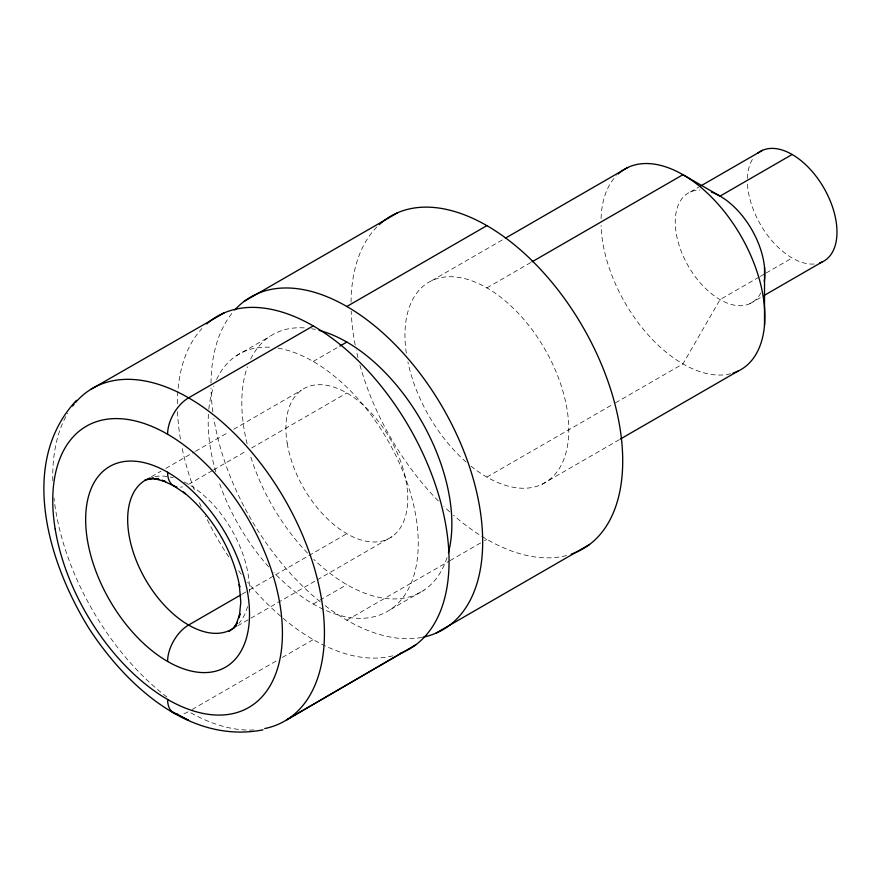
<?xml version="1.0" encoding="UTF-8"?>
<svg xmlns="http://www.w3.org/2000/svg" width="881" height="881" viewBox="0 0 881 881"><rect width="100%" height="100%" fill="white"/><g stroke="black" fill="none" stroke-linecap="round" stroke-linejoin="round"><path stroke-width="0.66" stroke-dasharray="4.41 3.3" d="M235.954 355.99L269.564 336.586M431.69 280.72L504.163 238.872M313.229 361.463L338.722 346.751M151.466 476.665L161.003 471.17M165.771 468.417L194.36 451.942M195.549 451.259L228.906 432.031M233.663 429.278L301.566 390.14M486.874 287.889L530.847 262.505M690.33 191.981L698.6 187.201M188.589 484.363L212.387 470.619M213.576 469.936L246.889 450.698M251.647 447.955L346.839 393.003M759.059 277.097L720.041 299.617L682.94 363.897L614.013 403.685M760.248 276.414L764.972 273.683M766.151 273L792.162 257.979M242.132 594.135L248.079 590.699M249.268 590.017L274.255 575.59M275.445 574.897L346.839 533.688M749.764 303.758L760.402 297.613M486.874 477.084L612.835 404.368M237.606 625.873L316.048 580.524M317.237 579.841L392.111 536.551M313.229 604.025L346.839 584.621M542.068 484.264L619.299 439.674M192.157 709.502L277.614 660.166M282.361 657.424L313.229 639.606M346.839 620.202L448.903 561.274M450.092 560.591L483.317 541.397M484.506 540.714L486.874 539.348M390.503 609.498L424.113 590.094M253.838 729.953A192.102 110.918 60 0 1 188.589 711.562A29.712 17.146 -60 0 1 180.913 714.315M166.85 696.992A192.102 110.918 60 0 1 53.972 497.93M52.805 480.762A192.102 110.918 60 0 1 67.782 413.233M154.979 476.632A86.151 49.743 60 0 1 173.183 477.755M184.14 481.984A86.151 49.743 60 0 1 249.466 592.417M247.528 606.524A86.151 49.743 60 0 1 238.982 623.319M182.488 486.841A29.712 17.146 -60 0 1 180.55 487.16M730.602 373.753A115.863 66.89 60 0 1 646.808 333.348A115.863 66.89 60 0 1 601.062 225.481M601.062 218.576A115.863 66.89 60 0 1 616.304 175.793M760.854 292.822A63.377 36.595 60 0 1 688.942 267.163A63.377 36.595 60 0 1 700.043 190.021M814.099 264.025A63.377 36.595 60 0 1 747.385 182.268M747.385 178.491A63.377 36.595 60 0 1 753.916 157.192M447.041 557.541A148.537 85.754 60 0 1 313.834 559.424M307.535 553.114A148.537 85.754 60 0 1 250.171 454.97M247.132 443.881A148.537 85.754 60 0 1 247.429 366.793M250.678 359.041A148.537 85.754 60 0 1 305.762 328.007M311.72 328.767A148.537 85.754 60 0 1 315.354 329.461M421.79 637.437A192.102 110.918 60 0 1 324.12 604.873M320.21 601.789A192.102 110.918 60 0 1 213.83 418.42M212.872 411.989A192.102 110.918 60 0 1 211.022 388.114M211.011 383.015A192.102 110.918 60 0 1 233.157 311.852M566.494 555.548A192.102 110.918 60 0 1 453.484 515.253M449.651 511.839A192.102 110.918 60 0 1 443.958 506.531M438.353 500.981A192.102 110.918 60 0 1 359.646 363.996M357.994 357.642A192.102 110.918 60 0 1 356.243 350.054M355.208 345.033A192.102 110.918 60 0 1 351.178 311.147M351.045 302.161A192.102 110.918 60 0 1 378.356 225.492M392.838 655.805A192.102 110.918 60 0 1 247.616 582.209M241.306 574.291A192.102 110.918 60 0 1 236.78 568.267M228.785 556.858A192.102 110.918 60 0 1 205.438 515.969M201.198 506.773A192.102 110.918 60 0 1 198.225 499.835M194.283 489.847A192.102 110.918 60 0 1 181.805 446.546M180.429 439.057A192.102 110.918 60 0 1 177.522 411.394M177.389 403.685A192.102 110.918 60 0 1 201.936 328.558M278.11 348.171A148.537 85.754 60 0 1 418.233 545.956A148.537 85.754 60 0 1 273.925 572.518M268.65 566.824A148.537 85.754 60 0 1 218.962 481.797M215.834 471.897A148.537 85.754 60 0 1 208.434 414.026M208.83 409.202A148.537 85.754 60 0 1 213.819 386.197M216.561 379.502A148.537 85.754 60 0 1 272.152 347.411M406.317 353.16A115.863 66.89 60 0 1 482.226 285.356A115.863 66.89 60 0 1 568.608 436.194A115.863 66.89 60 0 1 471.016 466.137M466.159 462.051A115.863 66.89 60 0 1 407.881 361.915M287.217 443.385A86.151 49.743 60 0 0 387.486 539.205A86.151 49.743 60 0 0 365.802 407.44A86.151 49.743 60 0 0 287.217 443.385"/><path stroke-width="1.32" d="M764.51 325.122L764.532 267.317M76.504 400.337C17.433 463.549 49.072 563.917 88.97 628.428C125.994 685.297 189.624 744.412 263.023 729.831M233.388 628.032L236.35 624.684L234.17 627.415L237.33 622.349L235.458 626.402L239.885 613.749L239.247 617.702L240.81 601.998L239.247 584.51L239.742 587.021C232.903 550.096 212.442 515.892 183.479 492.061L185.528 493.845L173.733 485.838L161.95 480.233L165.584 481.632L154.616 478.735L158.91 479.132L148.944 478.812L153.481 478.086L144.671 480.233M229.115 631.402L235.943 626.171M402.188 652.645L286.38 720.03L415.887 644.738M244.18 301.357L397.926 212.585M313.229 325.893L188.589 397.849A29.712 17.146 -60 0 0 167.588 434.234M346.839 306.489L486.874 225.635M505.353 238.189L627.746 167.522M339.879 346.079L346.839 342.059M532.025 261.822L682.94 174.702L720.041 196.122L792.162 154.483M700.968 185.836L762.45 150.343M240.942 594.818L188.589 625.047A29.712 17.146 -60 0 0 167.588 661.433M763.948 295.575L821.885 262.12M620.488 438.991L738.124 371.066M435.798 633.241L589.543 544.48M90.798 389.38L224.27 312.843M176.244 714.051L188.6 720.35L171.597 711.374M75.689 402.298A192.102 110.918 60 0 1 284.398 498.811A192.102 110.918 60 0 1 264.718 728.565M72.638 406.053A192.102 110.918 60 0 1 74.136 404.137M178.083 714.37A29.712 17.146 -60 0 1 167.588 699.437M234.456 627.481A86.151 49.743 60 0 1 144.737 578.211A86.151 49.743 60 0 1 150.199 477.92M176.916 487.017A29.712 17.146 -60 0 1 167.588 472.238M618.088 174.042A115.863 66.89 60 0 1 740.866 235.855A115.863 66.89 60 0 1 733.003 373.081M711.374 192.091A63.377 36.595 60 0 1 764.301 281.579M757.726 153.25A63.377 36.595 60 0 1 824.429 188.941A63.377 36.595 60 0 1 819.55 263.001M319.032 330.342A148.537 85.754 60 0 1 420.655 419.675A148.537 85.754 60 0 1 448.451 552.684M234.731 310.035A192.102 110.918 60 0 1 443.143 408.321A192.102 110.918 60 0 1 422.968 637.205M379.359 224.556A192.102 110.918 60 0 1 582.341 326.025A192.102 110.918 60 0 1 571.196 554.149M206.727 323.889A192.102 110.918 60 0 1 408.101 425.27A192.102 110.918 60 0 1 400.117 653.482M55.206 529.206A162.401 93.76 60 0 0 244.213 709.833A162.401 93.76 60 0 0 203.335 461.468A162.401 93.76 60 0 0 55.206 529.206M87.406 539.987A115.863 66.89 60 0 0 222.254 668.855A115.863 66.89 60 0 0 193.093 491.664A115.863 66.89 60 0 0 87.406 539.987"/></g></svg>
